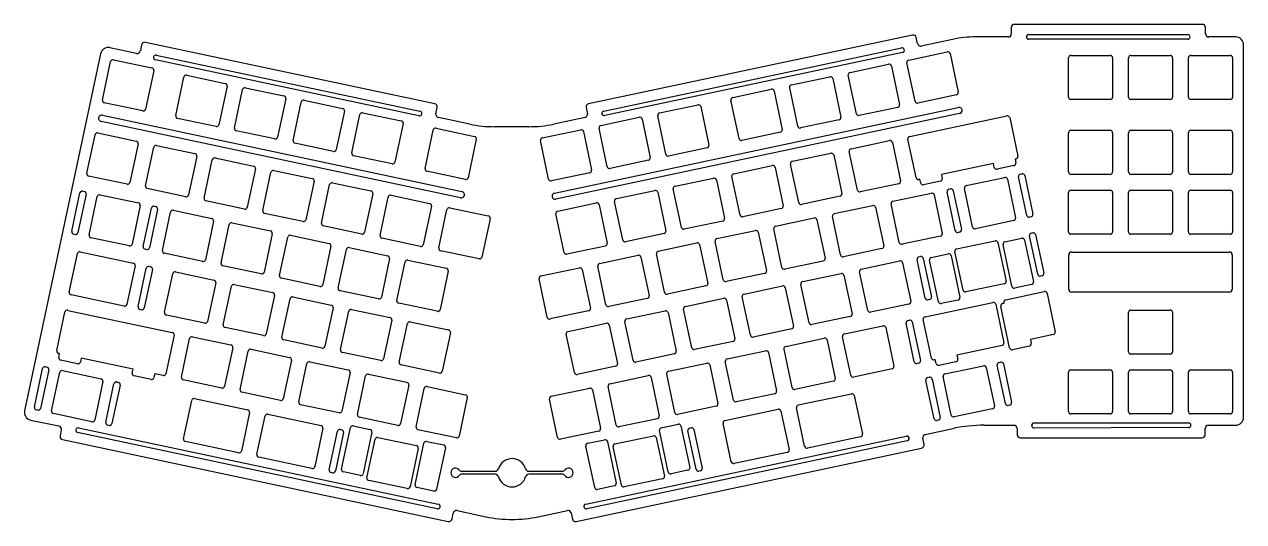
# Model space of a CAD drawing. Header units: millimetres. Extents: x -1 to 387, y -156 to 3.
import ezdxf

# ---------------------------------------------------------------- set-up
doc = ezdxf.new("R2010")
doc.units = ezdxf.units.MM
doc.layers.get('0').update_dxf_attribs({"linetype": 'CONTINUOUS'})

msp = doc.modelspace()

# ---------------------------------------------------------------- linework, layer by layer
for p, q in [((312.97, 1.6, 1.5), (312.97, -0.4, 1.5)), ((373.67, 2.6, 1.5), (313.97, 2.6, 1.5)), ((374.67, -0.4, 1.5), (374.67, 1.6, 1.5)), ((129.84, -22.67, 1.5), (37.89, -3.13, 1.5)), ((281.58, -0.8, 1.5), (178.68, -22.67, 1.5)), ((283.18, -3.53, 1.5), (282.76, -1.57, 1.5)), ((294.29, -2.19, 1.5), (284.37, -4.3, 1.5)), ((311.97, -1.4, 1.5), (301.78, -1.4, 1.5)), ((318.52, -0.65, 1.5), (369.02, -0.65, 1.5)), ((369.02, -2.15, 1.5), (318.52, -2.15, 1.5)), ((384.26, -1.4, 1.5), (375.67, -1.4, 1.5)), ((23.64, -6.74, 1.5), (-0.49, -120.27, 1.5)), ((35.1, -6.62, 1.5), (26.61, -4.82, 1.5)), ((36.71, -3.9, 1.5), (36.29, -5.85, 1.5)), ((41.37, -7.19, 1.5), (125.1, -24.99, 1.5)), ((183.51, -24.97, 1.5), (278.1, -4.86, 1.5)), ((278.41, -6.33, 1.5), (183.82, -26.44, 1.5)), ((280.4, -8.74, 1.5), (292.63, -6.15, 1.5)), ((293.52, -6.72, 1.5), (296.12, -18.95, 1.5)), ((331.89, -7.29, 1.5), (344.39, -7.29, 1.5)), ((350.94, -7.29, 1.5), (363.44, -7.29, 1.5)), ((369.99, -7.29, 1.5), (382.49, -7.29, 1.5)), ((386.76, -122.39, 1.5), (386.76, -3.9, 1.5)), ((24.24, -21.46, 1.5), (26.84, -9.24, 1.5)), ((27.73, -8.66, 1.5), (39.96, -11.26, 1.5)), ((124.79, -26.45, 1.5), (41.06, -8.66, 1.5)), ((261.77, -12.71, 1.5), (274, -10.11, 1.5)), ((274.89, -10.68, 1.5), (277.48, -22.91, 1.5)), ((282.42, -21.86, 1.5), (279.83, -9.63, 1.5)), ((331.14, -20.54, 1.5), (331.14, -8.04, 1.5)), ((345.14, -8.04, 1.5), (345.14, -20.54, 1.5)), ((350.19, -20.54, 1.5), (350.19, -8.04, 1.5)), ((364.19, -8.04, 1.5), (364.19, -20.54, 1.5)), ((369.24, -20.54, 1.5), (369.24, -8.04, 1.5)), ((383.24, -8.04, 1.5), (383.24, -20.54, 1.5)), ((40.54, -12.15, 1.5), (37.94, -24.37, 1.5)), ((47.54, -26.41, 1.5), (50.14, -14.19, 1.5)), ((51.02, -13.61, 1.5), (63.25, -16.21, 1.5)), ((243.14, -16.67, 1.5), (255.36, -14.07, 1.5)), ((256.25, -14.65, 1.5), (258.85, -26.87, 1.5)), ((263.79, -25.82, 1.5), (261.19, -13.6, 1.5)), ((63.83, -17.1, 1.5), (61.23, -29.33, 1.5)), ((66.17, -30.38, 1.5), (68.77, -18.15, 1.5)), ((69.66, -17.57, 1.5), (81.89, -20.17, 1.5)), ((224.5, -20.63, 1.5), (236.73, -18.03, 1.5)), ((237.62, -18.61, 1.5), (240.22, -30.83, 1.5)), ((245.16, -29.78, 1.5), (242.56, -17.56, 1.5)), ((37.05, -24.95, 1.5), (24.82, -22.35, 1.5)), ((82.46, -21.06, 1.5), (79.86, -33.29, 1.5)), ((84.8, -34.34, 1.5), (87.4, -22.11, 1.5)), ((88.29, -21.53, 1.5), (100.52, -24.13, 1.5)), ((201.21, -25.58, 1.5), (213.44, -22.98, 1.5)), ((226.52, -33.74, 1.5), (223.92, -21.52, 1.5)), ((295.54, -19.84, 1.5), (283.31, -22.44, 1.5)), ((344.39, -21.29, 1.5), (331.89, -21.29, 1.5)), ((363.44, -21.29, 1.5), (350.94, -21.29, 1.5)), ((382.49, -21.29, 1.5), (369.99, -21.29, 1.5)), ((24.23, -26.32, 1.5), (138.46, -50.6, 1.5)), ((101.1, -25.02, 1.5), (98.5, -37.25, 1.5)), ((103.44, -38.3, 1.5), (106.04, -26.07, 1.5)), ((106.93, -25.49, 1.5), (119.15, -28.09, 1.5)), ((130.19, -25.81, 1.5), (130.61, -23.86, 1.5)), ((140.93, -29.12, 1.5), (130.96, -27, 1.5)), ((177.55, -27, 1.5), (167.61, -29.12, 1.5)), ((167.88, -51.06, 1.5), (296.13, -23.8, 1.5)), ((296.54, -25.76, 1.5), (168.3, -53.02, 1.5)), ((177.91, -23.86, 1.5), (178.32, -25.82, 1.5)), ((182.58, -29.54, 1.5), (194.8, -26.94, 1.5)), ((203.23, -38.69, 1.5), (200.63, -26.47, 1.5)), ((214.33, -23.56, 1.5), (216.93, -35.78, 1.5)), ((276.91, -23.8, 1.5), (264.68, -26.4, 1.5)), ((280.7, -33.03, 1.5), (311.56, -26.47, 1.5)), ((312.45, -27.05, 1.5), (315.04, -39.27, 1.5)), ((138.04, -52.55, 1.5), (23.82, -28.27, 1.5)), ((60.34, -29.9, 1.5), (48.11, -27.3, 1.5)), ((119.73, -28.98, 1.5), (117.13, -41.21, 1.5)), ((130.22, -30.44, 1.5), (142.44, -33.04, 1.5)), ((159.71, -29.95, 1.5), (148.83, -29.95, 1.5)), ((163.94, -33.5, 1.5), (176.17, -30.9, 1.5)), ((184.6, -42.66, 1.5), (182, -30.43, 1.5)), ((195.69, -27.52, 1.5), (198.29, -39.74, 1.5)), ((258.27, -27.76, 1.5), (246.05, -30.36, 1.5)), ((19.29, -44.76, 1.5), (21.89, -32.53, 1.5)), ((22.78, -31.95, 1.5), (35.01, -34.55, 1.5)), ((78.97, -33.86, 1.5), (66.75, -31.26, 1.5)), ((126.73, -43.25, 1.5), (129.33, -31.02, 1.5)), ((143.02, -33.93, 1.5), (140.42, -46.16, 1.5)), ((165.96, -46.62, 1.5), (163.36, -34.39, 1.5)), ((177.06, -31.48, 1.5), (179.66, -43.71, 1.5)), ((239.64, -31.72, 1.5), (227.41, -34.32, 1.5)), ((262.06, -36.99, 1.5), (274.29, -34.39, 1.5)), ((282.72, -46.14, 1.5), (280.12, -33.92, 1.5)), ((331.14, -44.35, 1.5), (331.14, -31.85, 1.5)), ((331.89, -31.1, 1.5), (344.39, -31.1, 1.5)), ((345.14, -31.85, 1.5), (345.14, -44.35, 1.5)), ((350.19, -44.35, 1.5), (350.19, -31.85, 1.5)), ((350.94, -31.1, 1.5), (363.44, -31.1, 1.5)), ((364.19, -31.85, 1.5), (364.19, -44.35, 1.5)), ((369.24, -44.35, 1.5), (369.24, -31.85, 1.5)), ((369.99, -31.1, 1.5), (382.49, -31.1, 1.5)), ((383.24, -31.85, 1.5), (383.24, -44.35, 1.5)), ((35.59, -35.44, 1.5), (32.99, -47.67, 1.5)), ((37.93, -48.72, 1.5), (40.53, -36.49, 1.5)), ((41.42, -35.91, 1.5), (53.64, -38.51, 1.5)), ((97.61, -37.82, 1.5), (85.38, -35.23, 1.5)), ((216.35, -36.67, 1.5), (204.12, -39.27, 1.5)), ((243.43, -40.95, 1.5), (255.66, -38.35, 1.5)), ((264.08, -50.1, 1.5), (261.48, -37.88, 1.5)), ((275.18, -34.97, 1.5), (277.78, -47.19, 1.5)), ((54.22, -39.4, 1.5), (51.62, -51.63, 1.5)), ((56.56, -52.68, 1.5), (59.16, -40.45, 1.5)), ((60.05, -39.87, 1.5), (72.28, -42.47, 1.5)), ((116.24, -41.79, 1.5), (104.01, -39.19, 1.5)), ((197.71, -40.63, 1.5), (185.49, -43.23, 1.5)), ((224.79, -44.91, 1.5), (237.02, -42.31, 1.5)), ((245.45, -54.07, 1.5), (242.85, -41.84, 1.5)), ((256.54, -38.93, 1.5), (259.14, -51.15, 1.5)), ((307.29, -41.69, 1.5), (290.78, -45.2, 1.5)), ((307.55, -42.91, 1.5), (307.29, -41.69, 1.5)), ((313.82, -42.34, 1.5), (308.44, -43.49, 1.5)), ((314.47, -40.16, 1.5), (314.14, -40.23, 1.5)), ((314.14, -40.23, 1.5), (314.4, -41.45, 1.5)), ((32.1, -48.24, 1.5), (19.87, -45.65, 1.5)), ((72.85, -43.36, 1.5), (70.25, -55.59, 1.5)), ((75.19, -56.64, 1.5), (77.79, -44.41, 1.5)), ((78.68, -43.83, 1.5), (90.91, -46.43, 1.5)), ((139.53, -46.74, 1.5), (127.31, -44.14, 1.5)), ((179.08, -44.59, 1.5), (166.85, -47.19, 1.5)), ((206.16, -48.87, 1.5), (218.39, -46.27, 1.5)), ((226.82, -58.03, 1.5), (224.22, -45.8, 1.5)), ((237.91, -42.89, 1.5), (240.51, -55.12, 1.5)), ((290.78, -45.2, 1.5), (291.04, -46.42, 1.5)), ((298.63, -48.69, 1.5), (310.86, -46.09, 1.5)), ((317.87, -58.15, 1.5), (315.27, -45.92, 1.5)), ((315.85, -45.03, 1.5), (316.34, -44.93, 1.5)), ((317.23, -45.5, 1.5), (319.82, -57.73, 1.5)), ((344.39, -45.1, 1.5), (331.89, -45.1, 1.5)), ((363.44, -45.1, 1.5), (350.94, -45.1, 1.5)), ((382.49, -45.1, 1.5), (369.99, -45.1, 1.5)), ((50.73, -52.2, 1.5), (38.5, -49.61, 1.5)), ((91.49, -47.32, 1.5), (88.89, -59.55, 1.5)), ((93.83, -60.6, 1.5), (96.43, -48.37, 1.5)), ((97.32, -47.79, 1.5), (109.54, -50.39, 1.5)), ((187.53, -52.83, 1.5), (199.75, -50.23, 1.5)), ((208.18, -61.99, 1.5), (205.58, -49.76, 1.5)), ((219.28, -46.85, 1.5), (221.88, -59.08, 1.5)), ((277.2, -48.08, 1.5), (264.97, -50.68, 1.5)), ((283.94, -46.65, 1.5), (283.61, -46.72, 1.5)), ((284.2, -47.87, 1.5), (283.94, -46.65, 1.5)), ((290.47, -47.31, 1.5), (285.09, -48.45, 1.5)), ((293.15, -49.85, 1.5), (293.64, -49.75, 1.5)), ((294.53, -50.33, 1.5), (297.13, -62.56, 1.5)), ((300.65, -61.81, 1.5), (298.05, -49.58, 1.5)), ((311.75, -46.67, 1.5), (314.35, -58.9, 1.5)), ((331.89, -50.15, 1.5), (344.39, -50.15, 1.5)), ((350.94, -50.15, 1.5), (363.44, -50.15, 1.5)), ((369.99, -50.15, 1.5), (382.49, -50.15, 1.5)), ((14.51, -63.22, 1.5), (17.11, -50.99, 1.5)), ((19.07, -51.4, 1.5), (16.47, -63.63, 1.5)), ((18, -50.41, 1.5), (18.49, -50.51, 1.5)), ((19.99, -64.38, 1.5), (22.59, -52.15, 1.5)), ((23.48, -51.58, 1.5), (35.71, -54.17, 1.5)), ((69.37, -56.17, 1.5), (57.14, -53.57, 1.5)), ((110.12, -51.28, 1.5), (107.52, -63.51, 1.5)), ((112.46, -64.56, 1.5), (115.06, -52.33, 1.5)), ((115.95, -51.75, 1.5), (128.18, -54.35, 1.5)), ((168.89, -56.79, 1.5), (181.12, -54.19, 1.5)), ((189.55, -65.95, 1.5), (186.95, -53.72, 1.5)), ((200.64, -50.81, 1.5), (203.24, -63.04, 1.5)), ((258.57, -52.04, 1.5), (246.34, -54.64, 1.5)), ((275.34, -53.64, 1.5), (287.57, -51.04, 1.5)), ((288.46, -51.62, 1.5), (291.05, -63.85, 1.5)), ((295.18, -62.97, 1.5), (292.58, -50.74, 1.5)), ((331.14, -63.4, 1.5), (331.14, -50.9, 1.5)), ((345.14, -50.9, 1.5), (345.14, -63.4, 1.5)), ((350.19, -63.4, 1.5), (350.19, -50.9, 1.5)), ((364.19, -50.9, 1.5), (364.19, -63.4, 1.5)), ((369.24, -63.4, 1.5), (369.24, -50.9, 1.5)), ((383.24, -50.9, 1.5), (383.24, -63.4, 1.5)), ((36.28, -55.06, 1.5), (33.68, -67.29, 1.5)), ((37.21, -68.04, 1.5), (39.81, -55.81, 1.5)), ((41.76, -56.23, 1.5), (39.16, -68.45, 1.5)), ((40.69, -55.23, 1.5), (41.18, -55.34, 1.5)), ((43.28, -69.33, 1.5), (45.88, -57.1, 1.5)), ((46.77, -56.53, 1.5), (59, -59.12, 1.5)), ((88, -60.13, 1.5), (75.77, -57.53, 1.5)), ((128.75, -55.24, 1.5), (126.16, -67.47, 1.5)), ((131.1, -68.52, 1.5), (133.69, -56.29, 1.5)), ((134.58, -55.72, 1.5), (146.81, -58.31, 1.5)), ((170.91, -69.91, 1.5), (168.32, -57.68, 1.5)), ((182.01, -54.77, 1.5), (184.61, -67, 1.5)), ((239.93, -56, 1.5), (227.71, -58.6, 1.5)), ((256.71, -57.6, 1.5), (268.93, -55, 1.5)), ((269.82, -55.58, 1.5), (272.42, -67.81, 1.5)), ((277.36, -66.76, 1.5), (274.76, -54.53, 1.5)), ((59.58, -60.01, 1.5), (56.98, -72.24, 1.5)), ((61.92, -73.29, 1.5), (64.52, -61.06, 1.5)), ((65.41, -60.49, 1.5), (77.63, -63.09, 1.5)), ((106.63, -64.09, 1.5), (94.41, -61.49, 1.5)), ((147.39, -59.2, 1.5), (144.79, -71.43, 1.5)), ((221.3, -59.97, 1.5), (209.07, -62.56, 1.5)), ((238.07, -61.56, 1.5), (250.3, -58.96, 1.5)), ((251.19, -59.54, 1.5), (253.79, -71.77, 1.5)), ((258.73, -70.72, 1.5), (256.13, -58.49, 1.5)), ((313.77, -59.79, 1.5), (301.54, -62.38, 1.5)), ((319.25, -58.62, 1.5), (318.76, -58.73, 1.5)), ((15.58, -64.21, 1.5), (15.09, -64.1, 1.5)), ((32.8, -67.87, 1.5), (20.57, -65.27, 1.5)), ((78.21, -63.98, 1.5), (75.61, -76.2, 1.5)), ((80.55, -77.25, 1.5), (83.15, -65.03, 1.5)), ((84.04, -64.45, 1.5), (96.27, -67.05, 1.5)), ((125.27, -68.05, 1.5), (113.04, -65.45, 1.5)), ((202.66, -63.93, 1.5), (190.44, -66.52, 1.5)), ((219.44, -65.52, 1.5), (231.67, -62.92, 1.5)), ((232.55, -63.5, 1.5), (235.15, -75.73, 1.5)), ((240.09, -74.68, 1.5), (237.49, -62.45, 1.5)), ((290.48, -64.74, 1.5), (278.25, -67.34, 1.5)), ((296.55, -63.44, 1.5), (296.06, -63.55, 1.5)), ((310.91, -66.58, 1.5), (316.29, -65.43, 1.5)), ((321.35, -76.88, 1.5), (318.75, -64.66, 1.5)), ((319.32, -63.77, 1.5), (319.81, -63.66, 1.5)), ((320.7, -64.24, 1.5), (323.3, -76.47, 1.5)), ((344.39, -64.15, 1.5), (331.89, -64.15, 1.5)), ((363.44, -64.15, 1.5), (350.94, -64.15, 1.5)), ((382.49, -64.15, 1.5), (369.99, -64.15, 1.5)), ((17.19, -69.71, 1.5), (34.07, -73.3, 1.5)), ((38.27, -69.03, 1.5), (37.78, -68.93, 1.5)), ((96.84, -67.94, 1.5), (94.24, -80.16, 1.5)), ((99.18, -81.21, 1.5), (101.78, -68.99, 1.5)), ((102.67, -68.41, 1.5), (114.9, -71.01, 1.5)), ((143.9, -72.01, 1.5), (131.67, -69.41, 1.5)), ((184.03, -67.89, 1.5), (171.8, -70.49, 1.5)), ((200.8, -69.48, 1.5), (213.03, -66.89, 1.5)), ((213.92, -67.46, 1.5), (216.52, -79.69, 1.5)), ((221.46, -78.64, 1.5), (218.86, -66.41, 1.5)), ((271.84, -68.7, 1.5), (259.62, -71.3, 1.5)), ((297.63, -81.93, 1.5), (295.03, -69.7, 1.5)), ((295.6, -68.81, 1.5), (307.83, -66.21, 1.5)), ((308.72, -66.79, 1.5), (311.32, -79.02, 1.5)), ((313.14, -80.67, 1.5), (310.34, -67.47, 1.5)), ((317.18, -66.01, 1.5), (319.99, -79.22, 1.5)), ((13.7, -82.52, 1.5), (16.3, -70.29, 1.5)), ((56.09, -72.82, 1.5), (43.86, -70.22, 1.5)), ((115.48, -71.9, 1.5), (112.88, -84.12, 1.5)), ((117.82, -85.17, 1.5), (120.42, -72.95, 1.5)), ((121.31, -72.37, 1.5), (133.53, -74.97, 1.5)), ((182.17, -73.44, 1.5), (194.4, -70.85, 1.5)), ((195.29, -71.42, 1.5), (197.89, -83.65, 1.5)), ((202.83, -82.6, 1.5), (200.23, -70.37, 1.5)), ((253.21, -72.66, 1.5), (240.98, -75.26, 1.5)), ((265.32, -75.25, 1.5), (277.55, -72.65, 1.5)), ((278.44, -73.22, 1.5), (281.04, -85.45, 1.5)), ((285.64, -84.47, 1.5), (283.04, -72.25, 1.5)), ((283.62, -71.36, 1.5), (284.11, -71.25, 1.5)), ((285, -71.83, 1.5), (287.6, -84.06, 1.5)), ((289.79, -85.64, 1.5), (286.98, -72.43, 1.5)), ((287.56, -71.54, 1.5), (292.94, -70.4, 1.5)), ((293.83, -70.98, 1.5), (296.64, -84.18, 1.5)), ((331.21, -81.58, 1.5), (331.21, -70.82, 1.5)), ((332.21, -69.82, 1.5), (382.16, -69.82, 1.5)), ((383.16, -70.82, 1.5), (383.16, -81.58, 1.5)), ((34.65, -74.19, 1.5), (32.05, -86.42, 1.5)), ((35.57, -87.17, 1.5), (38.17, -74.94, 1.5)), ((40.13, -75.36, 1.5), (37.53, -87.58, 1.5)), ((39.06, -74.36, 1.5), (39.55, -74.47, 1.5)), ((43.98, -88.95, 1.5), (46.58, -76.73, 1.5)), ((47.47, -76.15, 1.5), (59.7, -78.75, 1.5)), ((74.72, -76.78, 1.5), (62.49, -74.18, 1.5)), ((134.11, -75.86, 1.5), (131.51, -88.08, 1.5)), ((163.54, -77.41, 1.5), (175.76, -74.81, 1.5)), ((176.65, -75.38, 1.5), (179.25, -87.61, 1.5)), ((184.19, -86.56, 1.5), (181.59, -74.33, 1.5)), ((234.58, -76.62, 1.5), (222.35, -79.22, 1.5)), ((246.69, -79.21, 1.5), (258.92, -76.61, 1.5)), ((259.81, -77.19, 1.5), (262.41, -89.41, 1.5)), ((267.35, -88.36, 1.5), (264.75, -76.14, 1.5)), ((322.72, -77.36, 1.5), (322.24, -77.46, 1.5)), ((60.27, -79.64, 1.5), (57.67, -91.87, 1.5)), ((62.61, -92.92, 1.5), (65.21, -80.69, 1.5)), ((66.1, -80.11, 1.5), (78.33, -82.71, 1.5)), ((93.35, -80.74, 1.5), (81.13, -78.14, 1.5)), ((165.56, -90.52, 1.5), (162.96, -78.3, 1.5)), ((215.94, -80.58, 1.5), (203.72, -83.18, 1.5)), ((228.06, -83.17, 1.5), (240.28, -80.57, 1.5)), ((241.17, -81.15, 1.5), (243.77, -93.37, 1.5)), ((248.71, -92.32, 1.5), (246.11, -80.1, 1.5)), ((310.74, -79.9, 1.5), (298.52, -82.5, 1.5)), ((319.41, -80.11, 1.5), (314.03, -81.25, 1.5)), ((31.16, -87, 1.5), (14.28, -83.41, 1.5)), ((78.91, -83.6, 1.5), (76.31, -95.83, 1.5)), ((81.25, -96.88, 1.5), (83.85, -84.65, 1.5)), ((84.74, -84.07, 1.5), (96.96, -86.67, 1.5)), ((111.99, -84.7, 1.5), (99.76, -82.1, 1.5)), ((197.31, -84.54, 1.5), (185.08, -87.14, 1.5)), ((209.42, -87.13, 1.5), (221.65, -84.53, 1.5)), ((222.54, -85.11, 1.5), (225.14, -97.33, 1.5)), ((230.08, -96.28, 1.5), (227.48, -84.06, 1.5)), ((287.02, -84.95, 1.5), (286.53, -85.05, 1.5)), ((296.06, -85.07, 1.5), (290.68, -86.21, 1.5)), ((311.21, -84.97, 1.5), (323.44, -82.37, 1.5)), ((324.33, -82.95, 1.5), (326.93, -95.17, 1.5)), ((382.16, -82.58, 1.5), (332.21, -82.58, 1.5)), ((9.74, -101.15, 1.5), (12.34, -88.93, 1.5)), ((13.23, -88.35, 1.5), (46.42, -95.4, 1.5)), ((36.64, -88.16, 1.5), (36.15, -88.06, 1.5)), ((97.54, -87.56, 1.5), (94.94, -99.79, 1.5)), ((99.88, -100.84, 1.5), (102.48, -88.61, 1.5)), ((103.37, -88.03, 1.5), (115.6, -90.63, 1.5)), ((130.62, -88.66, 1.5), (118.4, -86.06, 1.5)), ((178.67, -88.5, 1.5), (166.45, -91.1, 1.5)), ((190.79, -91.09, 1.5), (203.02, -88.49, 1.5)), ((203.91, -89.07, 1.5), (206.51, -101.29, 1.5)), ((211.45, -100.24, 1.5), (208.85, -88.02, 1.5)), ((280.46, -86.34, 1.5), (268.24, -88.94, 1.5)), ((285.59, -90.41, 1.5), (307.13, -85.83, 1.5)), ((308.02, -86.41, 1.5), (310.62, -98.64, 1.5)), ((312.44, -100.3, 1.5), (309.64, -87.09, 1.5)), ((310.22, -86.2, 1.5), (310.69, -86.1, 1.5)), ((310.69, -86.1, 1.5), (310.63, -85.86, 1.5)), ((350.19, -101.5, 1.5), (350.19, -89, 1.5)), ((350.94, -88.25, 1.5), (363.44, -88.25, 1.5)), ((364.19, -89, 1.5), (364.19, -101.5, 1.5)), ((56.79, -92.44, 1.5), (44.56, -89.84, 1.5)), ((116.17, -91.52, 1.5), (113.58, -103.75, 1.5)), ((118.52, -104.8, 1.5), (121.11, -92.57, 1.5)), ((122, -91.99, 1.5), (134.23, -94.59, 1.5)), ((172.16, -95.05, 1.5), (184.38, -92.45, 1.5)), ((192.81, -104.2, 1.5), (190.21, -91.98, 1.5)), ((261.83, -90.3, 1.5), (249.6, -92.9, 1.5)), ((282.13, -104.69, 1.5), (279.53, -92.47, 1.5)), ((280.11, -91.58, 1.5), (280.6, -91.47, 1.5)), ((281.49, -92.05, 1.5), (284.09, -104.28, 1.5)), ((287.61, -103.53, 1.5), (285.01, -91.3, 1.5)), ((47, -96.29, 1.5), (44.4, -108.52, 1.5)), ((52.83, -96.76, 1.5), (65.05, -99.36, 1.5)), ((75.42, -96.4, 1.5), (63.19, -93.8, 1.5)), ((134.81, -95.48, 1.5), (132.21, -107.71, 1.5)), ((174.18, -108.17, 1.5), (171.58, -95.94, 1.5)), ((185.27, -93.03, 1.5), (187.87, -105.25, 1.5)), ((243.2, -94.26, 1.5), (230.97, -96.86, 1.5)), ((261.99, -108.98, 1.5), (259.39, -96.75, 1.5)), ((259.97, -95.86, 1.5), (272.2, -93.26, 1.5)), ((273.09, -93.84, 1.5), (275.68, -106.07, 1.5)), ((326.35, -96.06, 1.5), (319.03, -97.62, 1.5)), ((49.34, -109.57, 1.5), (51.94, -97.34, 1.5)), ((65.63, -100.25, 1.5), (63.03, -112.48, 1.5)), ((94.05, -100.36, 1.5), (81.83, -97.77, 1.5)), ((224.56, -98.22, 1.5), (212.33, -100.82, 1.5)), ((241.34, -99.82, 1.5), (253.56, -97.22, 1.5)), ((254.45, -97.8, 1.5), (257.05, -110.03, 1.5)), ((310.04, -99.53, 1.5), (295.68, -102.58, 1.5)), ((318.71, -99.73, 1.5), (313.33, -100.87, 1.5)), ((319.03, -97.62, 1.5), (319.29, -98.84, 1.5)), ((10.65, -102.11, 1.5), (10.32, -102.04, 1.5)), ((10.39, -103.33, 1.5), (10.65, -102.11, 1.5)), ((16.35, -105.37, 1.5), (10.97, -104.22, 1.5)), ((17.49, -103.57, 1.5), (17.23, -104.79, 1.5)), ((34, -107.08, 1.5), (17.49, -103.57, 1.5)), ((67.97, -113.53, 1.5), (70.57, -101.3, 1.5)), ((71.46, -100.72, 1.5), (83.69, -103.32, 1.5)), ((84.26, -104.21, 1.5), (81.66, -116.44, 1.5)), ((112.69, -104.32, 1.5), (100.46, -101.73, 1.5)), ((205.93, -102.18, 1.5), (193.7, -104.78, 1.5)), ((222.7, -103.78, 1.5), (234.93, -101.18, 1.5)), ((235.82, -101.76, 1.5), (238.42, -113.99, 1.5)), ((243.36, -112.94, 1.5), (240.76, -100.71, 1.5)), ((288.83, -104.04, 1.5), (288.5, -104.11, 1.5)), ((289.09, -105.26, 1.5), (288.83, -104.04, 1.5)), ((295.68, -102.58, 1.5), (295.94, -103.8, 1.5)), ((363.44, -102.25, 1.5), (350.94, -102.25, 1.5)), ((2.63, -119.12, 1.5), (5.23, -106.89, 1.5)), ((7.19, -107.31, 1.5), (4.59, -119.53, 1.5)), ((6.12, -106.31, 1.5), (6.61, -106.42, 1.5)), ((8.11, -120.28, 1.5), (10.71, -108.05, 1.5)), ((11.6, -107.48, 1.5), (23.82, -110.08, 1.5)), ((33.74, -108.3, 1.5), (34, -107.08, 1.5)), ((86.6, -117.49, 1.5), (89.2, -105.26, 1.5)), ((90.09, -104.69, 1.5), (102.32, -107.28, 1.5)), ((102.9, -108.17, 1.5), (100.3, -120.4, 1.5)), ((131.32, -108.29, 1.5), (119.09, -105.69, 1.5)), ((187.29, -106.14, 1.5), (175.07, -108.74, 1.5)), ((204.07, -107.74, 1.5), (216.29, -105.14, 1.5)), ((217.18, -105.72, 1.5), (219.78, -117.95, 1.5)), ((224.72, -116.9, 1.5), (222.12, -104.67, 1.5)), ((275.11, -106.95, 1.5), (262.88, -109.55, 1.5)), ((283.51, -105.17, 1.5), (283.02, -105.27, 1.5)), ((295.36, -104.69, 1.5), (289.98, -105.84, 1.5)), ((291.88, -108.55, 1.5), (304.11, -105.95, 1.5)), ((305, -106.53, 1.5), (307.6, -118.76, 1.5)), ((311.12, -118.01, 1.5), (308.52, -105.78, 1.5)), ((309.1, -104.89, 1.5), (309.58, -104.79, 1.5)), ((310.47, -105.37, 1.5), (313.07, -117.59, 1.5)), ((331.14, -120.55, 1.5), (331.14, -108.05, 1.5)), ((331.89, -107.3, 1.5), (344.39, -107.3, 1.5)), ((345.14, -108.05, 1.5), (345.14, -120.55, 1.5)), ((350.19, -120.55, 1.5), (350.19, -108.05, 1.5)), ((350.94, -107.3, 1.5), (363.44, -107.3, 1.5)), ((364.19, -108.05, 1.5), (364.19, -120.55, 1.5)), ((369.24, -120.55, 1.5), (369.24, -108.05, 1.5)), ((369.99, -107.3, 1.5), (382.49, -107.3, 1.5)), ((383.24, -108.05, 1.5), (383.24, -120.55, 1.5)), ((24.4, -110.96, 1.5), (21.8, -123.19, 1.5)), ((25.32, -123.94, 1.5), (27.92, -111.71, 1.5)), ((29.88, -112.13, 1.5), (27.28, -124.36, 1.5)), ((28.81, -111.14, 1.5), (29.3, -111.24, 1.5)), ((39.7, -110.33, 1.5), (34.32, -109.19, 1.5)), ((40.85, -108.53, 1.5), (40.59, -109.75, 1.5)), ((43.51, -109.1, 1.5), (40.85, -108.53, 1.5)), ((62.14, -113.06, 1.5), (49.91, -110.46, 1.5)), ((105.24, -121.45, 1.5), (107.84, -109.22, 1.5)), ((108.73, -108.65, 1.5), (120.95, -111.24, 1.5)), ((121.53, -112.13, 1.5), (118.93, -124.36, 1.5)), ((185.43, -111.7, 1.5), (197.66, -109.1, 1.5)), ((198.55, -109.68, 1.5), (201.15, -121.91, 1.5)), ((206.09, -120.86, 1.5), (203.49, -108.63, 1.5)), ((256.47, -110.92, 1.5), (244.25, -113.51, 1.5)), ((288.42, -122.83, 1.5), (285.82, -110.61, 1.5)), ((286.4, -109.72, 1.5), (286.89, -109.61, 1.5)), ((287.78, -110.19, 1.5), (290.38, -122.42, 1.5)), ((293.9, -121.67, 1.5), (291.3, -109.44, 1.5)), ((80.78, -117.02, 1.5), (68.55, -114.42, 1.5)), ((123.87, -125.41, 1.5), (126.47, -113.18, 1.5)), ((127.36, -112.61, 1.5), (139.59, -115.21, 1.5)), ((140.16, -116.1, 1.5), (137.57, -128.32, 1.5)), ((166.8, -115.66, 1.5), (179.03, -113.06, 1.5)), ((179.92, -113.64, 1.5), (182.52, -125.87, 1.5)), ((187.46, -124.82, 1.5), (184.86, -112.59, 1.5)), ((237.84, -114.88, 1.5), (225.61, -117.48, 1.5)), ((245.3, -118.45, 1.5), (262.18, -114.87, 1.5)), ((263.07, -115.44, 1.5), (265.67, -127.67, 1.5)), ((3.7, -120.11, 1.5), (3.21, -120.01, 1.5)), ((50.03, -129.19, 1.5), (52.63, -116.97, 1.5)), ((53.52, -116.39, 1.5), (70.41, -119.98, 1.5)), ((99.41, -120.98, 1.5), (87.18, -118.38, 1.5)), ((168.82, -128.78, 1.5), (166.22, -116.55, 1.5)), ((219.21, -118.84, 1.5), (206.98, -121.44, 1.5)), ((222, -123.4, 1.5), (238.89, -119.82, 1.5)), ((247.32, -131.57, 1.5), (244.72, -119.34, 1.5)), ((307.02, -119.65, 1.5), (294.79, -122.25, 1.5)), ((312.5, -118.48, 1.5), (312.01, -118.59, 1.5)), ((1.44, -123.23, 1.5), (10.36, -125.13, 1.5)), ((20.91, -123.77, 1.5), (8.69, -121.17, 1.5)), ((70.99, -120.87, 1.5), (68.39, -133.09, 1.5)), ((73.33, -134.14, 1.5), (75.93, -121.92, 1.5)), ((76.82, -121.34, 1.5), (93.7, -124.93, 1.5)), ((118.04, -124.94, 1.5), (105.82, -122.34, 1.5)), ((200.57, -122.8, 1.5), (188.34, -125.4, 1.5)), ((239.78, -120.39, 1.5), (242.38, -132.62, 1.5)), ((289.8, -123.31, 1.5), (289.31, -123.41, 1.5)), ((344.39, -121.3, 1.5), (331.89, -121.3, 1.5)), ((363.44, -121.3, 1.5), (350.94, -121.3, 1.5)), ((382.49, -121.3, 1.5), (369.99, -121.3, 1.5)), ((10.36, -125.13, 1.5), (10.42, -125.14, 1.5)), ((11.19, -126.33, 1.5), (10.78, -128.29, 1.5)), ((130.63, -151.46, 1.5), (16.38, -127.18, 1.5)), ((16.69, -125.71, 1.5), (130.94, -150, 1.5)), ((26.39, -124.93, 1.5), (25.9, -124.83, 1.5)), ((94.28, -125.82, 1.5), (91.68, -138.04, 1.5)), ((96.28, -139.02, 1.5), (98.88, -126.8, 1.5)), ((100.84, -127.21, 1.5), (98.24, -139.44, 1.5)), ((99.77, -126.22, 1.5), (100.26, -126.32, 1.5)), ((100.22, -138.84, 1.5), (103.03, -125.63, 1.5)), ((103.92, -125.05, 1.5), (109.3, -126.2, 1.5)), ((109.87, -127.09, 1.5), (107.07, -140.29, 1.5)), ((136.68, -128.9, 1.5), (124.45, -126.3, 1.5)), ((181.94, -126.76, 1.5), (169.71, -129.36, 1.5)), ((203.98, -139.76, 1.5), (201.17, -126.55, 1.5)), ((201.75, -125.67, 1.5), (207.13, -124.52, 1.5)), ((208.02, -125.1, 1.5), (210.83, -138.3, 1.5)), ((212.81, -138.91, 1.5), (210.21, -126.68, 1.5)), ((210.79, -125.79, 1.5), (211.27, -125.69, 1.5)), ((212.16, -126.26, 1.5), (214.76, -138.49, 1.5)), ((224.02, -136.52, 1.5), (221.43, -124.29, 1.5)), ((285.6, -127.84, 1.5), (294.87, -125.87, 1.5)), ((304.22, -124.89, 1.5), (313.84, -124.89, 1.5)), ((314.84, -125.89, 1.5), (314.84, -127.89, 1.5)), ((319.44, -125.02, 1.5), (319.44, -124.89, 1.5)), ((320.19, -124.14, 1.5), (369.29, -124.14, 1.5)), ((369.29, -125.64, 1.5), (320.19, -125.77, 1.5)), ((370.04, -124.89, 1.5), (370.04, -124.89, 1.5)), ((374.54, -127.89, 1.5), (374.54, -125.89, 1.5)), ((375.54, -124.89, 1.5), (384.26, -124.89, 1.5)), ((11.55, -129.47, 1.5), (134.11, -155.53, 1.5)), ((67.5, -133.67, 1.5), (50.61, -130.08, 1.5)), ((108.26, -141.57, 1.5), (110.86, -129.34, 1.5)), ((111.75, -128.77, 1.5), (123.98, -131.36, 1.5)), ((123.57, -143.8, 1.5), (126.38, -130.6, 1.5)), ((127.27, -130.02, 1.5), (132.65, -131.16, 1.5)), ((177.8, -149.99, 1.5), (279.62, -128.35, 1.5)), ((180.63, -144.72, 1.5), (177.82, -131.52, 1.5)), ((279.93, -129.81, 1.5), (178.11, -151.46, 1.5)), ((178.4, -130.63, 1.5), (183.78, -129.49, 1.5)), ((184.67, -130.06, 1.5), (187.47, -143.27, 1.5)), ((187.07, -130.83, 1.5), (199.29, -128.23, 1.5)), ((200.18, -128.81, 1.5), (202.78, -141.04, 1.5)), ((265.09, -128.56, 1.5), (248.21, -132.15, 1.5)), ((285.24, -130.99, 1.5), (284.83, -129.03, 1.5)), ((315.84, -128.89, 1.5), (373.54, -128.89, 1.5)), ((90.79, -138.62, 1.5), (73.9, -135.03, 1.5)), ((124.56, -132.25, 1.5), (121.96, -144.48, 1.5)), ((133.23, -132.05, 1.5), (130.42, -145.26, 1.5)), ((174.72, -155.5, 1.5), (284.47, -132.17, 1.5)), ((189.09, -143.95, 1.5), (186.49, -131.72, 1.5)), ((241.8, -133.51, 1.5), (224.91, -137.1, 1.5)), ((210.25, -139.19, 1.5), (204.87, -140.34, 1.5)), ((214.19, -139.38, 1.5), (213.7, -139.48, 1.5)), ((97.35, -140.02, 1.5), (96.86, -139.91, 1.5)), ((106.18, -140.87, 1.5), (100.8, -139.73, 1.5)), ((121.07, -145.06, 1.5), (108.84, -142.46, 1.5)), ((138.09, -139.5, 1.5), (149.06, -139.5, 1.5)), ((149.06, -140.5, 1.5), (138.09, -140.5, 1.5)), ((159.65, -139.5, 1.5), (170.62, -139.5, 1.5)), ((170.62, -140.5, 1.5), (159.65, -140.5, 1.5)), ((202.2, -141.93, 1.5), (189.98, -144.53, 1.5)), ((129.53, -145.83, 1.5), (124.15, -144.69, 1.5)), ((186.89, -144.16, 1.5), (181.51, -145.3, 1.5)), ((135.3, -154.76, 1.5), (135.71, -152.8, 1.5)), ((136.9, -152.03, 1.5), (146.04, -153.97, 1.5)), ((162.67, -153.97, 1.5), (171.94, -152, 1.5)), ((173.12, -152.77, 1.5), (173.54, -154.73, 1.5))]:
    msp.add_line(p, q)
for centre, radius, start, end in [((313.97, 1.6, 1.5), 1, 89.998, 179.9981), ((373.67, 1.6, 1.5), 1, -0.0019, 89.998), ((37.68, -4.1, 1.5), 1, 78, 168), ((281.79, -1.78, 1.5), 1, 12, 102), ((284.16, -3.32, 1.5), 1, 192, 282), ((301.78, -37.4, 1.5), 36, 90, 102), ((311.97, -0.4, 1.5), 1, 270.0008, 359.9981), ((318.52, -1.4, 1.5), 0.75, 89.9978, 269.9978), ((369.02, -1.4, 1.5), 0.75, -90.0022, 89.9978), ((375.67, -0.4, 1.5), 1, 179.9981, 270), ((384.26, -3.9, 1.5), 2.5, 0, 90), ((26.09, -7.26, 1.5), 2.5, 78, 167.9998), ((35.31, -5.64, 1.5), 1, 258, 348), ((41.22, -7.92, 1.5), 0.75, 78.0006, 258.0006), ((278.25, -5.6, 1.5), 0.75, -78, 102), ((292.79, -6.88, 1.5), 0.75, 12, 102), ((331.89, -8.04, 1.5), 0.75, 90, 180), ((344.39, -8.04, 1.5), 0.75, 0, 90), ((350.94, -8.04, 1.5), 0.75, 90, 180), ((363.44, -8.04, 1.5), 0.75, 0, 90), ((369.99, -8.04, 1.5), 0.75, 90, 180), ((382.49, -8.04, 1.5), 0.75, 0, 90), ((27.58, -9.39, 1.5), 0.75, 78, 168), ((39.8, -11.99, 1.5), 0.75, -12, 78), ((274.15, -10.84, 1.5), 0.75, 12, 102), ((280.56, -9.48, 1.5), 0.75, 102, 192), ((50.87, -14.34, 1.5), 0.75, 78, 168), ((255.52, -14.8, 1.5), 0.75, 12, 102), ((261.93, -13.44, 1.5), 0.75, 102, 192), ((63.1, -16.94, 1.5), 0.75, -12, 78), ((69.5, -18.3, 1.5), 0.75, 78, 168), ((236.88, -18.76, 1.5), 0.75, 12, 102), ((243.29, -17.4, 1.5), 0.75, 102, 192), ((295.38, -19.11, 1.5), 0.75, -78, 12), ((24.98, -21.62, 1.5), 0.75, 168, 258), ((81.73, -20.9, 1.5), 0.75, -12, 78), ((88.14, -22.26, 1.5), 0.75, 78, 168), ((129.63, -23.65, 1.5), 1, -12, 78), ((178.89, -23.65, 1.5), 1, 102, 192), ((213.59, -23.71, 1.5), 0.75, 12, 102), ((224.66, -21.36, 1.5), 0.75, 102, 192), ((276.75, -23.07, 1.5), 0.75, -78, 12), ((283.16, -21.71, 1.5), 0.75, 192, 282), ((331.89, -20.54, 1.5), 0.75, 180, 270), ((344.39, -20.54, 1.5), 0.75, -90, 0), ((350.94, -20.54, 1.5), 0.75, 180, 270), ((363.44, -20.54, 1.5), 0.75, -90, 0), ((369.99, -20.54, 1.5), 0.75, 180, 270), ((382.49, -20.54, 1.5), 0.75, -90, 0), ((24.03, -27.3, 1.5), 1, 78, 258), ((37.2, -24.22, 1.5), 0.75, 258, 348), ((48.27, -26.57, 1.5), 0.75, 168, 258), ((100.36, -24.86, 1.5), 0.75, -12, 78), ((106.77, -26.23, 1.5), 0.75, 78, 168), ((124.95, -25.72, 1.5), 0.75, -101.9994, 78.0006), ((131.17, -26.02, 1.5), 1, 168, 258), ((177.34, -26.02, 1.5), 1, -78, 12), ((183.67, -25.7, 1.5), 0.75, 102, 282), ((194.96, -27.67, 1.5), 0.75, 12, 102), ((201.37, -26.31, 1.5), 0.75, 102, 192), ((258.12, -27.03, 1.5), 0.75, -78, 12), ((264.52, -25.67, 1.5), 0.75, 192, 282), ((296.34, -24.78, 1.5), 1, -78, 102), ((311.71, -27.2, 1.5), 0.75, 12, 102), ((60.5, -29.17, 1.5), 0.75, 258, 348), ((66.9, -30.53, 1.5), 0.75, 168, 258), ((119, -28.82, 1.5), 0.75, -12, 78), ((130.06, -31.18, 1.5), 0.75, 78, 168), ((148.83, 8.05, 1.5), 38, 258, 270), ((159.71, 8.05, 1.5), 38, 270, 282), ((176.33, -31.63, 1.5), 0.75, 12, 102), ((182.73, -30.27, 1.5), 0.75, 102, 192), ((239.48, -30.99, 1.5), 0.75, -78, 12), ((245.89, -29.63, 1.5), 0.75, 192, 282), ((22.63, -32.68, 1.5), 0.75, 78, 168), ((34.85, -35.28, 1.5), 0.75, -12, 78), ((79.13, -33.13, 1.5), 0.75, 258, 348), ((85.54, -34.49, 1.5), 0.75, 168, 258), ((142.29, -33.78, 1.5), 0.75, -12, 78), ((164.1, -34.23, 1.5), 0.75, 102, 192), ((227.26, -33.59, 1.5), 0.75, 192, 282), ((274.44, -35.12, 1.5), 0.75, 12, 102), ((280.85, -33.76, 1.5), 0.75, 102, 192), ((331.89, -31.85, 1.5), 0.75, 90, 180), ((344.39, -31.85, 1.5), 0.75, 0, 90), ((350.94, -31.85, 1.5), 0.75, 90, 180), ((363.44, -31.85, 1.5), 0.75, 0, 90), ((369.99, -31.85, 1.5), 0.75, 90, 180), ((382.49, -31.85, 1.5), 0.75, 0, 90), ((41.26, -36.65, 1.5), 0.75, 78, 168), ((53.49, -39.24, 1.5), 0.75, -12, 78), ((97.76, -37.09, 1.5), 0.75, 258, 348), ((104.17, -38.45, 1.5), 0.75, 168, 258), ((203.96, -38.54, 1.5), 0.75, 192, 282), ((216.19, -35.94, 1.5), 0.75, -78, 12), ((255.81, -39.08, 1.5), 0.75, 12, 102), ((262.22, -37.72, 1.5), 0.75, 102, 192), ((59.89, -40.61, 1.5), 0.75, 78, 168), ((72.12, -43.21, 1.5), 0.75, -12, 78), ((116.4, -41.05, 1.5), 0.75, 258, 348), ((197.56, -39.9, 1.5), 0.75, -78, 12), ((237.18, -43.04, 1.5), 0.75, 12, 102), ((243.58, -41.68, 1.5), 0.75, 102, 192), ((313.66, -41.61, 1.5), 0.75, -78, 12), ((314.31, -39.43, 1.5), 0.75, -78, 12), ((20.03, -44.91, 1.5), 0.75, 168, 258), ((78.53, -44.57, 1.5), 0.75, 78, 168), ((90.75, -47.17, 1.5), 0.75, -12, 78), ((127.46, -43.4, 1.5), 0.75, 168, 258), ((139.69, -46, 1.5), 0.75, 258, 348), ((178.92, -43.86, 1.5), 0.75, -78, 12), ((185.33, -42.5, 1.5), 0.75, 192, 282), ((218.54, -47, 1.5), 0.75, 12, 102), ((224.95, -45.64, 1.5), 0.75, 102, 192), ((283.45, -45.99, 1.5), 0.75, 192, 282), ((290.31, -46.57, 1.5), 0.75, -78, 12), ((308.28, -42.75, 1.5), 0.75, 192, 282), ((311.01, -46.83, 1.5), 0.75, 12, 102), ((316, -45.76, 1.5), 0.75, 102, 192), ((316.49, -45.66, 1.5), 0.75, 12, 102), ((331.89, -44.35, 1.5), 0.75, 180, 270), ((344.39, -44.35, 1.5), 0.75, -90, 0), ((350.94, -44.35, 1.5), 0.75, 180, 270), ((363.44, -44.35, 1.5), 0.75, -90, 0), ((369.99, -44.35, 1.5), 0.75, 180, 270), ((382.49, -44.35, 1.5), 0.75, -90, 0), ((32.25, -47.51, 1.5), 0.75, 258, 348), ((38.66, -48.87, 1.5), 0.75, 168, 258), ((97.16, -48.53, 1.5), 0.75, 78, 168), ((166.7, -46.46, 1.5), 0.75, 192, 282), ((199.91, -50.97, 1.5), 0.75, 12, 102), ((206.32, -49.6, 1.5), 0.75, 102, 192), ((264.82, -49.95, 1.5), 0.75, 192, 282), ((277.04, -47.35, 1.5), 0.75, -78, 12), ((284.93, -47.72, 1.5), 0.75, 192, 282), ((293.31, -50.59, 1.5), 0.75, 102, 192), ((293.8, -50.48, 1.5), 0.75, 12, 102), ((298.79, -49.42, 1.5), 0.75, 102, 192), ((331.89, -50.9, 1.5), 0.75, 90, 180), ((344.39, -50.9, 1.5), 0.75, 0, 90), ((350.94, -50.9, 1.5), 0.75, 90, 180), ((363.44, -50.9, 1.5), 0.75, 0, 90), ((369.99, -50.9, 1.5), 0.75, 90, 180), ((382.49, -50.9, 1.5), 0.75, 0, 90), ((17.85, -51.14, 1.5), 0.75, 78, 168), ((18.33, -51.25, 1.5), 0.75, -12, 78), ((23.32, -52.31, 1.5), 0.75, 78, 168), ((35.55, -54.91, 1.5), 0.75, -12, 78), ((50.89, -51.47, 1.5), 0.75, 258, 348), ((57.29, -52.83, 1.5), 0.75, 168, 258), ((109.39, -51.13, 1.5), 0.75, -12, 78), ((115.79, -52.49, 1.5), 0.75, 78, 168), ((138.25, -51.57, 1.5), 1, -102, 78), ((168.09, -52.04, 1.5), 1, 102, 282), ((181.28, -54.93, 1.5), 0.75, 12, 102), ((187.68, -53.56, 1.5), 0.75, 102, 192), ((246.18, -53.91, 1.5), 0.75, 192, 282), ((258.41, -51.31, 1.5), 0.75, -78, 12), ((275.5, -54.37, 1.5), 0.75, 102, 192), ((287.72, -51.78, 1.5), 0.75, 12, 102), ((40.54, -55.97, 1.5), 0.75, 78, 168), ((41.03, -56.07, 1.5), 0.75, -12, 78), ((46.62, -57.26, 1.5), 0.75, 78, 168), ((69.52, -55.43, 1.5), 0.75, 258, 348), ((75.93, -56.79, 1.5), 0.75, 168, 258), ((128.02, -55.09, 1.5), 0.75, -12, 78), ((134.43, -56.45, 1.5), 0.75, 78, 168), ((169.05, -57.53, 1.5), 0.75, 102, 192), ((227.55, -57.87, 1.5), 0.75, 192, 282), ((239.78, -55.27, 1.5), 0.75, -78, 12), ((256.86, -58.34, 1.5), 0.75, 102, 192), ((269.09, -55.74, 1.5), 0.75, 12, 102), ((319.09, -57.89, 1.5), 0.75, -78, 12), ((58.84, -59.86, 1.5), 0.75, -12, 78), ((65.25, -61.22, 1.5), 0.75, 78, 168), ((88.15, -59.39, 1.5), 0.75, 258, 348), ((94.56, -60.75, 1.5), 0.75, 168, 258), ((146.65, -59.05, 1.5), 0.75, -12, 78), ((221.14, -59.23, 1.5), 0.75, -78, 12), ((238.23, -62.3, 1.5), 0.75, 102, 192), ((250.45, -59.7, 1.5), 0.75, 12, 102), ((301.39, -61.65, 1.5), 0.75, 192, 282), ((313.61, -59.05, 1.5), 0.75, -78, 12), ((318.6, -57.99, 1.5), 0.75, 192, 282), ((15.25, -63.37, 1.5), 0.75, 168, 258), ((15.74, -63.48, 1.5), 0.75, 258, 348), ((20.72, -64.54, 1.5), 0.75, 168, 258), ((77.48, -63.82, 1.5), 0.75, -12, 78), ((83.88, -65.18, 1.5), 0.75, 78, 168), ((106.79, -63.35, 1.5), 0.75, 258, 348), ((113.2, -64.72, 1.5), 0.75, 168, 258), ((202.51, -63.19, 1.5), 0.75, -78, 12), ((208.92, -61.83, 1.5), 0.75, 192, 282), ((219.59, -66.26, 1.5), 0.75, 102, 192), ((231.82, -63.66, 1.5), 0.75, 12, 102), ((290.32, -64, 1.5), 0.75, -78, 12), ((295.91, -62.82, 1.5), 0.75, 192, 282), ((296.4, -62.71, 1.5), 0.75, -78, 12), ((316.45, -66.17, 1.5), 0.75, 12, 102), ((319.48, -64.5, 1.5), 0.75, 102, 192), ((319.97, -64.4, 1.5), 0.75, 12, 102), ((331.89, -63.4, 1.5), 0.75, 180, 270), ((344.39, -63.4, 1.5), 0.75, -90, 0), ((350.94, -63.4, 1.5), 0.75, 180, 270), ((363.44, -63.4, 1.5), 0.75, -90, 0), ((369.99, -63.4, 1.5), 0.75, 180, 270), ((382.49, -63.4, 1.5), 0.75, -90, 0), ((17.03, -70.45, 1.5), 0.75, 78.0001, 168), ((32.95, -67.13, 1.5), 0.75, 258, 348), ((37.94, -68.19, 1.5), 0.75, 168, 258), ((38.43, -68.3, 1.5), 0.75, 258, 348), ((44.02, -69.49, 1.5), 0.75, 168, 258), ((96.11, -67.78, 1.5), 0.75, -12, 78), ((102.52, -69.14, 1.5), 0.75, 78, 168), ((125.42, -67.31, 1.5), 0.75, 258, 348), ((131.83, -68.68, 1.5), 0.75, 168, 258), ((183.88, -67.15, 1.5), 0.75, -78, 12), ((190.28, -65.79, 1.5), 0.75, 192, 282), ((200.96, -70.22, 1.5), 0.75, 102, 192), ((213.19, -67.62, 1.5), 0.75, 12, 102), ((271.69, -67.96, 1.5), 0.75, -78, 12), ((278.09, -66.6, 1.5), 0.75, 192, 282), ((295.76, -69.54, 1.5), 0.75, 102, 192), ((307.99, -66.94, 1.5), 0.75, 12, 102), ((311.07, -67.31, 1.5), 0.75, 102, 192), ((33.92, -74.04, 1.5), 0.75, -12, 78), ((56.24, -72.09, 1.5), 0.75, 258, 348), ((62.65, -73.45, 1.5), 0.75, 168, 258), ((114.74, -71.74, 1.5), 0.75, -12, 78), ((121.15, -73.1, 1.5), 0.75, 78, 168), ((144.06, -71.27, 1.5), 0.75, 258, 348), ((171.65, -69.75, 1.5), 0.75, 192, 282), ((182.33, -74.18, 1.5), 0.75, 102, 192), ((194.55, -71.58, 1.5), 0.75, 12, 102), ((253.05, -71.92, 1.5), 0.75, -78, 12), ((259.46, -70.56, 1.5), 0.75, 192, 282), ((277.71, -73.38, 1.5), 0.75, 12, 102), ((283.78, -72.09, 1.5), 0.75, 102, 192), ((284.27, -71.99, 1.5), 0.75, 12, 102), ((287.71, -72.28, 1.5), 0.75, 102, 192), ((293.09, -71.13, 1.5), 0.75, 12, 102), ((332.21, -70.82, 1.5), 1, 90, 180), ((382.16, -70.82, 1.5), 1, 0, 90), ((38.91, -75.1, 1.5), 0.75, 78, 168), ((39.4, -75.2, 1.5), 0.75, -12, 78), ((47.31, -76.88, 1.5), 0.75, 78, 168), ((74.88, -76.05, 1.5), 0.75, 258, 348), ((81.28, -77.41, 1.5), 0.75, 168, 258), ((133.38, -75.7, 1.5), 0.75, -12, 78), ((163.69, -78.14, 1.5), 0.75, 102, 192), ((175.92, -75.54, 1.5), 0.75, 12, 102), ((234.42, -75.89, 1.5), 0.75, -78, 12), ((240.83, -74.52, 1.5), 0.75, 192, 282), ((259.07, -77.34, 1.5), 0.75, 12, 102), ((265.48, -75.98, 1.5), 0.75, 102, 192), ((322.08, -76.73, 1.5), 0.75, 192, 282), ((322.57, -76.62, 1.5), 0.75, -78, 12), ((59.54, -79.48, 1.5), 0.75, -12, 78), ((65.95, -80.84, 1.5), 0.75, 78, 168), ((93.51, -80.01, 1.5), 0.75, 258, 348), ((99.92, -81.37, 1.5), 0.75, 168, 258), ((215.79, -79.85, 1.5), 0.75, -78, 12), ((222.19, -78.48, 1.5), 0.75, 192, 282), ((240.44, -81.3, 1.5), 0.75, 12, 102), ((246.85, -79.94, 1.5), 0.75, 102, 192), ((310.59, -79.17, 1.5), 0.75, -78, 12), ((313.88, -80.52, 1.5), 0.75, 192, 282), ((319.26, -79.37, 1.5), 0.75, -78, 12), ((14.43, -82.67, 1.5), 0.75, 168, 258.0001), ((78.17, -83.44, 1.5), 0.75, -12, 78), ((84.58, -84.8, 1.5), 0.75, 78, 168), ((112.14, -83.97, 1.5), 0.75, 258, 348), ((118.55, -85.33, 1.5), 0.75, 168, 258), ((197.15, -83.81, 1.5), 0.75, -78, 12), ((203.56, -82.44, 1.5), 0.75, 192, 282), ((221.81, -85.26, 1.5), 0.75, 12, 102), ((228.21, -83.9, 1.5), 0.75, 102, 192), ((286.38, -84.32, 1.5), 0.75, 192, 282), ((286.87, -84.21, 1.5), 0.75, -78, 12), ((295.9, -84.34, 1.5), 0.75, -78, 12), ((298.36, -81.77, 1.5), 0.75, 192, 282), ((311.37, -85.7, 1.5), 0.75, 102, 192), ((323.59, -83.1, 1.5), 0.75, 12, 102), ((332.21, -81.58, 1.5), 1, 180, 270), ((382.16, -81.58, 1.5), 1, -90, 0), ((13.07, -89.08, 1.5), 0.75, 78, 168), ((31.32, -86.26, 1.5), 0.75, 258, 348), ((36.31, -87.32, 1.5), 0.75, 168, 258), ((36.8, -87.43, 1.5), 0.75, 258, 348), ((44.71, -89.11, 1.5), 0.75, 168, 258), ((96.81, -87.4, 1.5), 0.75, -12, 78), ((103.21, -88.77, 1.5), 0.75, 78, 168), ((130.78, -87.93, 1.5), 0.75, 258, 348), ((178.52, -87.77, 1.5), 0.75, -78, 12), ((184.93, -86.41, 1.5), 0.75, 192, 282), ((203.17, -89.22, 1.5), 0.75, 12, 102), ((209.58, -87.86, 1.5), 0.75, 102, 192), ((268.08, -88.21, 1.5), 0.75, 192, 282), ((280.31, -85.61, 1.5), 0.75, -78, 12), ((290.52, -85.48, 1.5), 0.75, 192, 282), ((307.29, -86.57, 1.5), 0.75, 12, 102), ((310.37, -86.94, 1.5), 0.75, 102, 192), ((350.94, -89, 1.5), 0.75, 90, 180), ((363.44, -89, 1.5), 0.75, 0, 90), ((56.94, -91.71, 1.5), 0.75, 258, 348), ((63.35, -93.07, 1.5), 0.75, 168, 258), ((115.44, -91.36, 1.5), 0.75, -12, 78), ((121.85, -92.73, 1.5), 0.75, 78, 168), ((166.29, -90.37, 1.5), 0.75, 192, 282), ((184.54, -93.18, 1.5), 0.75, 12, 102), ((190.95, -91.82, 1.5), 0.75, 102, 192), ((249.45, -92.17, 1.5), 0.75, 192, 282), ((261.67, -89.57, 1.5), 0.75, -78, 12), ((280.27, -92.31, 1.5), 0.75, 102, 192), ((280.76, -92.21, 1.5), 0.75, 12, 102), ((285.75, -91.15, 1.5), 0.75, 102, 192), ((46.26, -96.14, 1.5), 0.75, -12, 78), ((52.67, -97.5, 1.5), 0.75, 78, 168), ((75.57, -95.67, 1.5), 0.75, 258, 348), ((134.07, -95.33, 1.5), 0.75, -12, 78), ((172.31, -95.78, 1.5), 0.75, 102, 192), ((230.81, -96.13, 1.5), 0.75, 192, 282), ((243.04, -93.53, 1.5), 0.75, -78, 12), ((260.12, -96.59, 1.5), 0.75, 102, 192), ((272.35, -93.99, 1.5), 0.75, 12, 102), ((326.19, -95.33, 1.5), 0.75, -78, 12), ((64.9, -100.1, 1.5), 0.75, -12, 78), ((81.98, -97.03, 1.5), 0.75, 168, 258), ((94.21, -99.63, 1.5), 0.75, 258, 348), ((212.18, -100.09, 1.5), 0.75, 192, 282), ((224.41, -97.49, 1.5), 0.75, -78, 12), ((241.49, -100.55, 1.5), 0.75, 102, 192), ((253.72, -97.96, 1.5), 0.75, 12, 102), ((309.89, -98.79, 1.5), 0.75, -78, 12), ((313.18, -100.14, 1.5), 0.75, 192, 282), ((318.56, -99, 1.5), 0.75, -78, 12), ((10.47, -101.31, 1.5), 0.75, 168, 258), ((11.12, -103.49, 1.5), 0.75, 168, 258), ((71.3, -101.46, 1.5), 0.75, 78, 168), ((83.53, -104.06, 1.5), 0.75, -12, 78), ((100.62, -100.99, 1.5), 0.75, 168, 258), ((112.84, -103.59, 1.5), 0.75, 258, 348), ((193.54, -104.05, 1.5), 0.75, 192, 282), ((205.77, -101.45, 1.5), 0.75, -78, 12), ((222.86, -104.51, 1.5), 0.75, 102, 192), ((235.08, -101.92, 1.5), 0.75, 12, 102), ((283.36, -104.43, 1.5), 0.75, -78, 12), ((288.35, -103.37, 1.5), 0.75, 192, 282), ((295.2, -103.96, 1.5), 0.75, -78, 12), ((350.94, -101.5, 1.5), 0.75, 180, 270), ((363.44, -101.5, 1.5), 0.75, -90, 0), ((5.96, -107.05, 1.5), 0.75, 78, 168), ((6.45, -107.15, 1.5), 0.75, -12, 78), ((11.44, -108.21, 1.5), 0.75, 78, 168), ((16.5, -104.63, 1.5), 0.75, 258, 348), ((34.48, -108.45, 1.5), 0.75, 168, 258), ((89.94, -105.42, 1.5), 0.75, 78, 168), ((102.16, -108.02, 1.5), 0.75, -12, 78), ((119.25, -104.95, 1.5), 0.75, 168, 258), ((131.48, -107.55, 1.5), 0.75, 258, 348), ((174.91, -108.01, 1.5), 0.75, 192, 282), ((187.14, -105.41, 1.5), 0.75, -78, 12), ((204.22, -108.48, 1.5), 0.75, 102, 192), ((216.45, -105.88, 1.5), 0.75, 12, 102), ((274.95, -106.22, 1.5), 0.75, -78, 12), ((282.87, -104.54, 1.5), 0.75, 192, 282), ((289.82, -105.1, 1.5), 0.75, 192, 282), ((304.26, -106.69, 1.5), 0.75, 12, 102), ((309.25, -105.63, 1.5), 0.75, 102, 192), ((309.74, -105.52, 1.5), 0.75, 12, 102), ((331.89, -108.05, 1.5), 0.75, 90, 180), ((344.39, -108.05, 1.5), 0.75, 0, 90), ((350.94, -108.05, 1.5), 0.75, 90, 180), ((363.44, -108.05, 1.5), 0.75, 0, 90), ((369.99, -108.05, 1.5), 0.75, 90, 180), ((382.49, -108.05, 1.5), 0.75, 0, 90), ((23.67, -110.81, 1.5), 0.75, -12, 78), ((28.66, -111.87, 1.5), 0.75, 78, 168), ((29.15, -111.97, 1.5), 0.75, -12, 78), ((39.86, -109.6, 1.5), 0.75, 258, 348), ((43.66, -108.36, 1.5), 0.75, 258, 348), ((50.07, -109.72, 1.5), 0.75, 168, 258), ((108.57, -109.38, 1.5), 0.75, 78, 168), ((120.8, -111.98, 1.5), 0.75, -12, 78), ((185.59, -112.44, 1.5), 0.75, 102, 192), ((197.82, -109.84, 1.5), 0.75, 12, 102), ((256.32, -110.18, 1.5), 0.75, -78, 12), ((262.72, -108.82, 1.5), 0.75, 192, 282), ((286.56, -110.45, 1.5), 0.75, 102, 192), ((287.05, -110.35, 1.5), 0.75, 12, 102), ((292.04, -109.29, 1.5), 0.75, 102, 192), ((62.3, -112.32, 1.5), 0.75, 258, 348), ((68.7, -113.69, 1.5), 0.75, 168, 258), ((127.2, -113.34, 1.5), 0.75, 78, 168), ((139.43, -115.94, 1.5), 0.75, -12, 78), ((166.96, -116.4, 1.5), 0.75, 102, 192), ((179.18, -113.8, 1.5), 0.75, 12, 102), ((237.68, -114.14, 1.5), 0.75, -78, 12), ((244.09, -112.78, 1.5), 0.75, 192, 282), ((262.34, -115.6, 1.5), 0.75, 12, 102), ((3.36, -119.27, 1.5), 0.75, 168, 258), ((3.85, -119.38, 1.5), 0.75, 258, 348), ((53.37, -117.12, 1.5), 0.75, 78, 168), ((70.25, -120.71, 1.5), 0.75, -12, 78), ((80.93, -116.28, 1.5), 0.75, 258, 348), ((87.34, -117.65, 1.5), 0.75, 168, 258), ((219.05, -118.1, 1.5), 0.75, -78, 12), ((225.46, -116.74, 1.5), 0.75, 192, 282), ((239.04, -120.55, 1.5), 0.75, 12, 102), ((245.45, -119.19, 1.5), 0.75, 102, 192), ((306.86, -118.91, 1.5), 0.75, -78, 12), ((311.85, -117.85, 1.5), 0.75, 192, 282), ((312.34, -117.75, 1.5), 0.75, -78, 12), ((1.96, -120.79, 1.5), 2.5, 167.9998, 257.9998), ((8.84, -120.44, 1.5), 0.75, 168, 258), ((21.07, -123.04, 1.5), 0.75, 258, 348), ((76.66, -122.07, 1.5), 0.75, 78, 168), ((99.56, -120.24, 1.5), 0.75, 258, 348), ((105.97, -121.61, 1.5), 0.75, 168, 258), ((200.42, -122.06, 1.5), 0.75, -78, 12), ((206.82, -120.7, 1.5), 0.75, 192, 282), ((222.16, -124.14, 1.5), 0.75, 102, 192), ((289.16, -122.68, 1.5), 0.75, 192, 282), ((289.65, -122.57, 1.5), 0.75, -78, 12), ((294.63, -121.51, 1.5), 0.75, 192, 282), ((331.89, -120.55, 1.5), 0.75, 180, 270), ((344.39, -120.55, 1.5), 0.75, -90, 0), ((350.94, -120.55, 1.5), 0.75, 180, 270), ((363.44, -120.55, 1.5), 0.75, -90, 0), ((369.99, -120.55, 1.5), 0.75, 180, 270), ((382.49, -120.55, 1.5), 0.75, -90, 0), ((384.26, -122.39, 1.5), 2.5, -90, 0), ((10.22, -126.12, 1.5), 1, -12, 77.9921), ((16.54, -126.45, 1.5), 0.75, 77.9991, 257.9991), ((26.06, -124.1, 1.5), 0.75, 168, 258), ((26.55, -124.2, 1.5), 0.75, 258, 348), ((93.54, -125.66, 1.5), 0.75, -12, 78), ((99.62, -126.95, 1.5), 0.75, 78, 168), ((100.1, -127.06, 1.5), 0.75, -12, 78), ((103.76, -125.79, 1.5), 0.75, 78, 168), ((109.14, -126.93, 1.5), 0.75, -12, 78), ((118.2, -124.21, 1.5), 0.75, 258, 348), ((124.61, -125.57, 1.5), 0.75, 168, 258), ((181.78, -126.02, 1.5), 0.75, -78, 12), ((188.19, -124.66, 1.5), 0.75, 192, 282), ((201.91, -126.4, 1.5), 0.75, 102, 192), ((207.29, -125.26, 1.5), 0.75, 12, 102), ((210.94, -126.52, 1.5), 0.75, 102, 192), ((211.43, -126.42, 1.5), 0.75, 12, 102), ((264.94, -127.83, 1.5), 0.75, -78, 12), ((304.22, -169.89, 1.5), 45, 90, 102), ((313.84, -125.89, 1.5), 1, 0, 90), ((320.19, -124.89, 1.5), 0.75, 90, 180.065), ((320.19, -125.02, 1.5), 0.75, 180.065, 270.1465), ((369.29, -124.89, 1.5), 0.75, 0.0733, 90), ((369.29, -124.89, 1.5), 0.75, -89.8535, 0.0733), ((375.54, -125.89, 1.5), 1, 90, 180), ((11.76, -128.49, 1.5), 1, 168, 257.999), ((50.77, -129.35, 1.5), 0.75, 168, 258), ((111.6, -129.5, 1.5), 0.75, 78, 168), ((123.82, -132.1, 1.5), 0.75, -12, 78), ((127.11, -130.75, 1.5), 0.75, 78, 168), ((132.49, -131.9, 1.5), 0.75, -12, 78), ((136.83, -128.17, 1.5), 0.75, 258, 348), ((169.56, -128.62, 1.5), 0.75, 192, 282), ((178.55, -131.36, 1.5), 0.75, 102, 192), ((183.93, -130.22, 1.5), 0.75, 12, 102), ((187.22, -131.56, 1.5), 0.75, 102, 192), ((199.45, -128.97, 1.5), 0.75, 12, 102), ((248.05, -131.41, 1.5), 0.75, 192, 282), ((279.78, -129.08, 1.5), 0.75, -77.9999, 102.0001), ((284.26, -131.19, 1.5), 1, -78, 12), ((285.81, -128.82, 1.5), 1, 102, 192), ((315.84, -127.89, 1.5), 1, 180, 270), ((373.54, -127.89, 1.5), 1, -90, 0), ((67.65, -132.94, 1.5), 0.75, 258, 348), ((74.06, -134.3, 1.5), 0.75, 168, 258), ((154.36, -140, 1.5), 4.5, 15.8266, 164.1734), ((241.64, -132.78, 1.5), 0.75, -78, 12), ((90.95, -137.89, 1.5), 0.75, 258, 348), ((97.02, -139.18, 1.5), 0.75, 168, 258), ((100.95, -138.99, 1.5), 0.75, 168, 258), ((136.4, -140, 1.5), 1.46, 30.6025, 329.3975), ((138.09, -139, 1.5), 0.5, 210.6025, 270), ((149.06, -138.5, 1.5), 1, 270, 344.1734), ((159.65, -138.5, 1.5), 1, 195.8266, 270), ((170.62, -139, 1.5), 0.5, 270, 329.3975), ((172.31, -140, 1.5), 1.46, -149.3975, 149.3975), ((210.09, -138.46, 1.5), 0.75, -78, 12), ((213.54, -138.75, 1.5), 0.75, 192, 282), ((214.03, -138.65, 1.5), 0.75, -78, 12), ((224.76, -136.37, 1.5), 0.75, 192, 282), ((97.51, -139.28, 1.5), 0.75, 258, 348), ((106.33, -140.14, 1.5), 0.75, 258, 348), ((109, -141.73, 1.5), 0.75, 168, 258), ((138.09, -141, 1.5), 0.5, 90, 149.3975), ((149.06, -141.5, 1.5), 1, 15.8266, 90), ((154.36, -140, 1.5), 4.5, 195.8266, 344.1734), ((159.65, -141.5, 1.5), 1, 90, 164.1734), ((170.62, -141, 1.5), 0.5, 30.6025, 90), ((186.74, -143.42, 1.5), 0.75, -78, 12), ((202.05, -141.19, 1.5), 0.75, -78, 12), ((204.71, -139.6, 1.5), 0.75, 192, 282), ((121.23, -144.32, 1.5), 0.75, 258, 348), ((124.31, -143.96, 1.5), 0.75, 168, 258), ((129.69, -145.1, 1.5), 0.75, 258, 348), ((181.36, -144.57, 1.5), 0.75, 192, 282), ((189.82, -143.79, 1.5), 0.75, 192, 282), ((130.78, -150.73, 1.5), 0.75, -102.0009, 77.9991), ((177.95, -150.72, 1.5), 0.75, 102.0001, 282.0001), ((134.32, -154.55, 1.5), 1, 257.999, 348), ((136.69, -153.01, 1.5), 1, 78, 168), ((154.36, -114.85, 1.5), 40, 258, 282), ((172.14, -152.98, 1.5), 1, 12, 102), ((174.52, -154.52, 1.5), 1, 192, 282)]:
    msp.add_arc(centre, radius, start, end)

doc.saveas('drawing.dxf')
